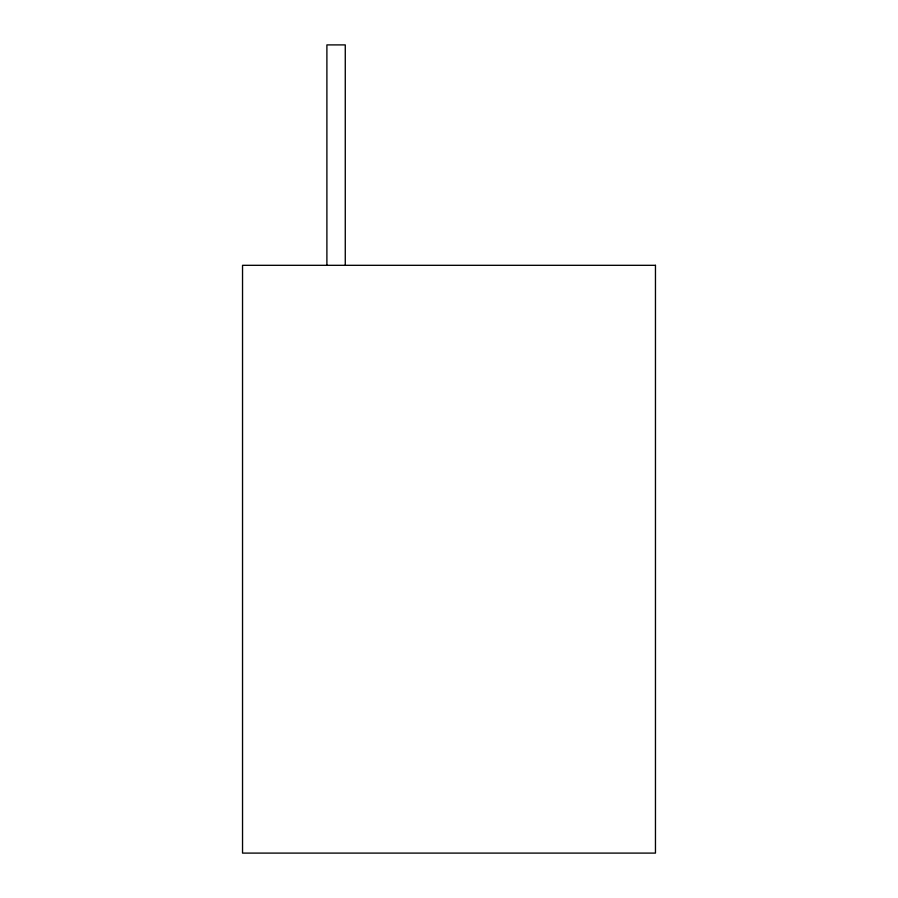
<?xml version="1.0" encoding="UTF-8"?>
<svg xmlns="http://www.w3.org/2000/svg" width="898" height="898" viewBox="0 0 898 898"><rect width="100%" height="100%" fill="white"/><g stroke="black" fill="none" stroke-linecap="round" stroke-linejoin="round"><path stroke-width="1.35" d="M345.27 265.314L345.27 44.9L326.894 44.9L326.894 265.314M655.461 265.314L242.539 265.314L242.539 853.1L655.461 853.1L655.461 265.314"/></g></svg>
